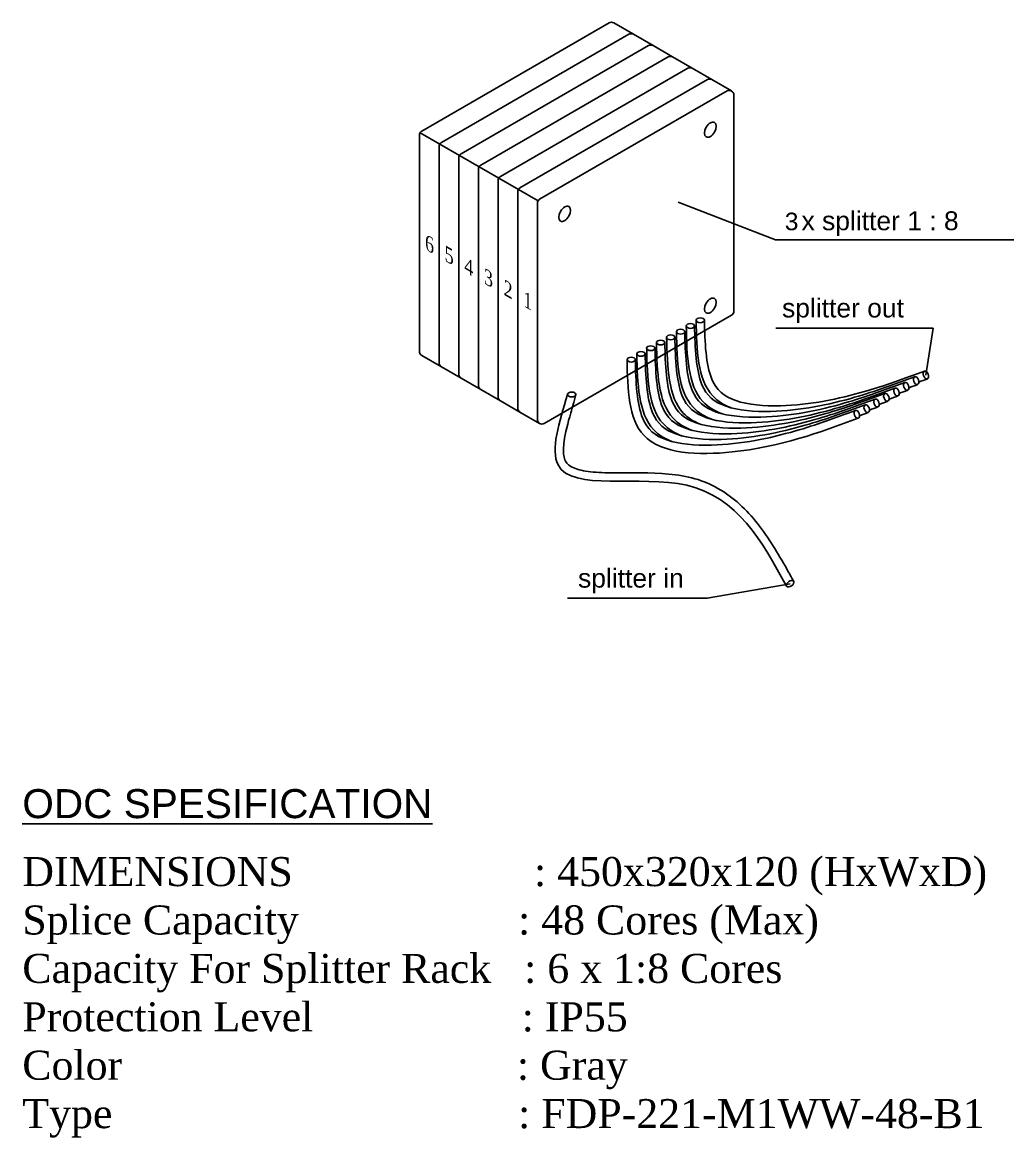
# Model space of a CAD drawing. Header units: inches. Extents: x 12170288 to 12174436, y -6358 to -3178.
# Drawn here: x 12172224 to 12172549.3, y -5989.6 to -5623.7 of the extents above; entities that cross this region are included whole.
import ezdxf
from ezdxf.enums import TextEntityAlignment as Align

# ---------------------------------------------------------------- set-up
doc = ezdxf.new("R2010")
doc.units = ezdxf.units.IN
doc.header["$MEASUREMENT"] = 0
doc.layers.add('FDT STRUCTURE', color=7, linetype='Continuous')
doc.styles.get("Standard").update_dxf_attribs({"font": 'arial.ttf'})
doc.styles.add('Times-Roman', font='times.ttf')
doc.dimstyles.get("Standard").update_dxf_attribs({"dimtxt": 0.18, "dimasz": 0.18, "dimexe": 0.18, "dimexo": 0.0625, "dimgap": 0.09, "dimtad": 0, "dimtih": 1, "dimtoh": 1, "dimdec": 4, "dimzin": 0, "dimdsep": 46, "dimtxsty": 'Standard', "dimcen": 0.09, "dimadec": 0, "dimazin": 0, "dimtfac": 1, "dimtdec": 4, "dimtofl": 0, "dimtmove": 0, "dimatfit": 3, "dimfxl": 1, "dimtolj": 1, "dimtzin": 0, "dimarcsym": 0})

msp = doc.modelspace()

# ---------------------------------------------------------------- linework, layer by layer
at = {"layer": 'FDT STRUCTURE'}
for p, q in [((12172354.33, -5731.67), (12172354.33, -5660.67)), ((12172360.78, -5735.4), (12172360.78, -5664.39)), ((12172367.23, -5739.12), (12172367.23, -5668.11)), ((12172373.68, -5742.84), (12172373.68, -5671.83)), ((12172380.12, -5746.56), (12172380.12, -5675.56)), ((12172386.57, -5750.29), (12172386.57, -5679.28))]:
    msp.add_line(p, q, dxfattribs=at)
for points in [[(12172355.08, -5659.38), (12172416.57, -5623.87, -0.267949), (12172418.06, -5623.87)], [(12172361.53, -5663.1), (12172423.02, -5627.6, -0.267949), (12172424.51, -5627.6)], [(12172367.97, -5666.82), (12172429.47, -5631.32, -0.267949), (12172430.96, -5631.32)], [(12172374.42, -5670.54), (12172435.91, -5635.04, -0.267949), (12172437.4, -5635.04)], [(12172380.87, -5674.27), (12172442.36, -5638.76, -0.267949), (12172443.85, -5638.76)], [(12172387.31, -5677.99), (12172448.81, -5642.48, -0.267949), (12172450.3, -5642.48)]]:
    msp.add_lwpolyline(points, format="xyb", dxfattribs=at)
for points in [[(12172418.06, -5623.87), (12172424.51, -5627.6)], [(12172424.51, -5627.6), (12172430.96, -5631.32)], [(12172430.96, -5631.32), (12172437.4, -5635.04)], [(12172437.4, -5635.04), (12172443.85, -5638.76)], [(12172443.85, -5638.76), (12172450.3, -5642.48)], [(12172450.3, -5642.48), (12172456.75, -5646.21)], [(12172354.53, -5659.92), (12172360.98, -5663.64)], [(12172360.98, -5663.64), (12172367.43, -5667.37)], [(12172367.43, -5667.37), (12172373.88, -5671.09)], [(12172373.88, -5671.09), (12172380.32, -5674.81)], [(12172380.32, -5674.81), (12172386.77, -5678.53)], [(12172386.77, -5678.53), (12172393.22, -5682.26)], [(12172355.08, -5732.96), (12172361.53, -5736.69)], [(12172361.53, -5736.69), (12172367.97, -5740.41)], [(12172367.97, -5740.41), (12172374.42, -5744.13)], [(12172374.42, -5744.13), (12172380.87, -5747.85)], [(12172380.87, -5747.85), (12172387.31, -5751.57)], [(12172387.31, -5751.57), (12172393.76, -5755.3)], [(12172475.94, -5807.87), (12172448.75, -5812.63), (12172402.85, -5812.63)]]:
    msp.add_lwpolyline(points, dxfattribs=at)
msp.add_lwpolyline([(12172393.02, -5754.01), (12172393.02, -5683, -0.267949), (12172393.76, -5681.71), (12172455.26, -5646.21, -0.57735), (12172457.49, -5647.5), (12172457.49, -5718.5, -0.267949), (12172456.75, -5719.79), (12172395.25, -5755.3, -0.57735)], format="xyb", close=True, dxfattribs=at)
for centre, start, end in [((12172449.55, -5643.77), 60, 120), ((12172355.82, -5660.67), 120, 180), ((12172362.27, -5664.39), 120, 180), ((12172368.72, -5668.11), 120, 180), ((12172375.16, -5671.83), 120, 180), ((12172381.61, -5675.56), 120, 180), ((12172388.06, -5679.28), 120, 180), ((12172355.82, -5731.67), 180, 240), ((12172362.27, -5735.4), 180, 240), ((12172368.72, -5739.12), 180, 240), ((12172375.16, -5742.84), 180, 240), ((12172381.61, -5746.56), 180, 240), ((12172388.06, -5750.29), 180, 240)]:
    msp.add_arc(centre, 1.49, start, end, dxfattribs=at)
for centre, major_axis, ratio in [((12172449.78, -5658.9), (-1.37, -2.37), 0.57735), ((12172401.97, -5686.5), (-1.37, -2.37), 0.57735), ((12172449.78, -5716.64), (-1.37, -2.37), 0.57735), ((12172443.22, -5723.29), (-1.37, 0), 0.57735), ((12172446.45, -5721.43), (-1.37, 0), 0.57735), ((12172436.77, -5727.02), (-1.37, 0), 0.57735), ((12172440, -5725.16), (-1.37, 0), 0.57735), ((12172430.23, -5730.61), (-1.37, 0), 0.57735), ((12172433.46, -5728.75), (-1.37, 0), 0.57735), ((12172423.79, -5734.34), (-1.37, 0), 0.57735), ((12172427.01, -5732.47), (-1.37, 0), 0.57735), ((12172517.27, -5741.25), (0.47, -1.28), 0.598168), ((12172520.5, -5739.39), (0.47, -1.28), 0.598168), ((12172404.3, -5745.77), (-1.37, 0), 0.57735), ((12172510.83, -5744.97), (0.47, -1.28), 0.598168), ((12172514.05, -5743.11), (0.47, -1.28), 0.598168), ((12172504.28, -5748.57), (0.47, -1.28), 0.598168), ((12172507.51, -5746.71), (0.47, -1.28), 0.598168), ((12172497.84, -5752.29), (0.47, -1.28), 0.598168), ((12172501.06, -5750.43), (0.47, -1.28), 0.598168), ((12172475.94, -5807.87), (-1.17, -0.79), 0.58247)]:
    msp.add_ellipse(centre, major_axis=major_axis, ratio=ratio, dxfattribs=at)
for points, knots in [([(12172444.58, -5723.23), (12172444.75, -5730.66), (12172445.03, -5737.85), (12172448.53, -5746.18), (12172450.94, -5748.28), (12172458.91, -5751.05), (12172464.17, -5751.5), (12172479.4, -5751.03), (12172488.66, -5749.14), (12172503.86, -5744.75), (12172510.3, -5742.37), (12172516.8, -5739.97)], [0, 0, 0, 0, 0.1638999, 0.1638999, 0.2888429, 0.2888429, 0.4137858, 0.4137858, 0.6423938, 0.6423938, 0.8263053, 0.8263053, 0.8263053, 0.8263053]), ([(12172445.08, -5721.43), (12172445.31, -5731.17), (12172445.61, -5744.11), (12172454.4, -5749.34), (12172456.93, -5750.26)], [0, 0, 0, 0, 0.2148662, 0.2858208, 0.2858208, 0.2858208, 0.2858208]), ([(12172447.8, -5721.37), (12172447.97, -5728.79), (12172448.26, -5735.99), (12172451.75, -5744.32), (12172454.17, -5746.41), (12172462.14, -5749.19), (12172467.39, -5749.64), (12172482.63, -5749.17), (12172491.89, -5747.27), (12172507.08, -5742.88), (12172513.52, -5740.51), (12172520.03, -5738.11)], [0, 0, 0, 0, 0.1638999, 0.1638999, 0.2888429, 0.2888429, 0.4137858, 0.4137858, 0.6423938, 0.6423938, 0.8263053, 0.8263053, 0.8263053, 0.8263053]), ([(12172438.63, -5725.16), (12172438.86, -5734.89), (12172439.16, -5747.84), (12172447.96, -5753.06), (12172450.48, -5753.98)], [0, 0, 0, 0, 0.2148662, 0.2858208, 0.2858208, 0.2858208, 0.2858208]), ([(12172441.35, -5725.09), (12172441.53, -5732.52), (12172441.81, -5739.71), (12172445.31, -5748.04), (12172447.72, -5750.14), (12172455.69, -5752.92), (12172460.95, -5753.36), (12172476.18, -5752.89), (12172485.44, -5751), (12172500.64, -5746.61), (12172507.07, -5744.23), (12172513.58, -5741.83)], [0, 0, 0, 0, 0.1638999, 0.1638999, 0.2888429, 0.2888429, 0.4137858, 0.4137858, 0.6423938, 0.6423938, 0.8263053, 0.8263053, 0.8263053, 0.8263053]), ([(12172441.85, -5723.29), (12172442.08, -5733.03), (12172442.38, -5745.97), (12172451.18, -5751.2), (12172453.71, -5752.12)], [0, 0, 0, 0, 0.2148662, 0.2858208, 0.2858208, 0.2858208, 0.2858208]), ([(12172431.59, -5730.55), (12172431.76, -5737.97), (12172432.04, -5745.17), (12172435.54, -5753.5), (12172437.95, -5755.59), (12172445.92, -5758.37), (12172451.18, -5758.82), (12172466.41, -5758.35), (12172475.67, -5756.45), (12172490.87, -5752.06), (12172497.31, -5749.69), (12172503.81, -5747.29)], [0, 0, 0, 0, 0.1638999, 0.1638999, 0.2888429, 0.2888429, 0.4137858, 0.4137858, 0.6423938, 0.6423938, 0.8263053, 0.8263053, 0.8263053, 0.8263053]), ([(12172432.09, -5728.75), (12172432.32, -5738.48), (12172432.62, -5751.43), (12172441.41, -5756.66), (12172443.94, -5757.58)], [0, 0, 0, 0, 0.2148662, 0.2858208, 0.2858208, 0.2858208, 0.2858208]), ([(12172434.81, -5728.69), (12172434.99, -5736.11), (12172435.27, -5743.31), (12172438.76, -5751.63), (12172441.18, -5753.73), (12172449.15, -5756.51), (12172454.4, -5756.96), (12172469.64, -5756.49), (12172478.9, -5754.59), (12172494.09, -5750.2), (12172500.53, -5747.83), (12172507.04, -5745.43)], [0, 0, 0, 0, 0.1638999, 0.1638999, 0.2888429, 0.2888429, 0.4137858, 0.4137858, 0.6423938, 0.6423938, 0.8263053, 0.8263053, 0.8263053, 0.8263053]), ([(12172435.41, -5727.02), (12172435.63, -5736.75), (12172435.93, -5749.34), (12172444.25, -5754.63), (12172446.43, -5755.52)], [0, 0, 0, 0, 0.2148662, 0.2778992, 0.2778992, 0.2778992, 0.2778992]), ([(12172438.13, -5726.95), (12172438.3, -5734.38), (12172438.59, -5741.57), (12172442.08, -5749.9), (12172444.5, -5752), (12172452.46, -5754.78), (12172457.72, -5755.22), (12172472.95, -5754.75), (12172482.22, -5752.86), (12172497.41, -5748.47), (12172503.85, -5746.09), (12172510.36, -5743.7)], [0, 0, 0, 0, 0.1638999, 0.1638999, 0.2888429, 0.2888429, 0.4137858, 0.4137858, 0.6423938, 0.6423938, 0.8263053, 0.8263053, 0.8263053, 0.8263053]), ([(12172425.64, -5732.47), (12172425.87, -5742.21), (12172426.17, -5755.15), (12172434.97, -5760.38), (12172437.49, -5761.3)], [0, 0, 0, 0, 0.2148662, 0.2858208, 0.2858208, 0.2858208, 0.2858208]), ([(12172428.36, -5732.41), (12172428.54, -5739.83), (12172428.82, -5747.03), (12172432.32, -5755.36), (12172434.73, -5757.46), (12172442.7, -5760.23), (12172447.96, -5760.68), (12172463.19, -5760.21), (12172472.45, -5758.31), (12172487.65, -5753.92), (12172494.09, -5751.55), (12172500.59, -5749.15)], [0, 0, 0, 0, 0.1638999, 0.1638999, 0.2888429, 0.2888429, 0.4137858, 0.4137858, 0.6423938, 0.6423938, 0.8263053, 0.8263053, 0.8263053, 0.8263053]), ([(12172428.87, -5730.61), (12172429.09, -5740.35), (12172429.4, -5753.29), (12172438.19, -5758.52), (12172440.72, -5759.44)], [0, 0, 0, 0, 0.2148662, 0.2858208, 0.2858208, 0.2858208, 0.2858208]), ([(12172425.14, -5734.27), (12172425.31, -5741.7), (12172425.6, -5748.89), (12172429.09, -5757.22), (12172431.51, -5759.32), (12172439.48, -5762.1), (12172444.73, -5762.54), (12172459.97, -5762.07), (12172469.23, -5760.18), (12172484.42, -5755.79), (12172490.86, -5753.41), (12172497.37, -5751.01)], [0, 0, 0, 0, 0.1638999, 0.1638999, 0.2888429, 0.2888429, 0.4137858, 0.4137858, 0.6423938, 0.6423938, 0.8263053, 0.8263053, 0.8263053, 0.8263053]), ([(12172405.67, -5745.77), (12172405.02, -5748.34), (12172404.48, -5750.09), (12172402.99, -5755.19), (12172402.17, -5758.42), (12172401.55, -5762.98), (12172401.51, -5764.58), (12172401.8, -5766.56), (12172401.99, -5767.17), (12172402.47, -5768.09), (12172402.78, -5768.47), (12172403.65, -5769.21), (12172404.22, -5769.55), (12172406.3, -5770.45), (12172408.22, -5770.88), (12172412.75, -5771.38), (12172415.36, -5771.47), (12172423.75, -5771.53), (12172430.06, -5771.32), (12172439.05, -5772.14), (12172441.99, -5772.62), (12172447.43, -5774.2), (12172449.94, -5775.28), (12172457.44, -5779.51), (12172461.64, -5783.57), (12172468.87, -5792.73), (12172471.92, -5797.84), (12172475.6, -5804.36), (12172476.36, -5805.72), (12172477.12, -5807.08)], [0, 0, 0, 0, 0.603023, 0.603023, 1.809068, 1.809068, 2.622915, 2.622915, 3.138213, 3.138213, 3.653512, 3.653512, 4.16881, 4.16881, 5.159502, 5.159502, 6.150193, 6.150193, 8.137193, 8.137193, 9.123662, 9.123662, 10.110131, 10.110131, 12.315924, 12.315924, 14.521717, 14.521717, 15.104007, 15.104007, 15.104007, 15.104007])]:
    msp.add_open_spline(points, degree=3, knots=knots, dxfattribs=at)
for points in [[(12172422.42, -5734.34), (12172427.9, -5759.17), (12172456.87, -5764.64), (12172498.31, -5753.57)], [(12172402.93, -5745.77), (12172399.78, -5768.88), (12172442.01, -5775.56), (12172474.77, -5808.66)]]:
    msp.add_spline(points, degree=3, dxfattribs=at)
for points in [[(12172518.17, -5741.7), (12172519.1, -5741.36), (12172520.04, -5741.01), (12172520.97, -5740.67)], [(12172511.72, -5745.42), (12172512.66, -5745.08), (12172513.59, -5744.73), (12172514.52, -5744.39)], [(12172514.95, -5743.56), (12172515.88, -5743.22), (12172516.81, -5742.87), (12172517.75, -5742.53)], [(12172505.18, -5749.02), (12172506.12, -5748.67), (12172507.05, -5748.33), (12172507.98, -5747.99)], [(12172508.4, -5747.32), (12172509.36, -5746.96), (12172510.33, -5746.61), (12172511.3, -5746.25)], [(12172498.74, -5752.74), (12172499.67, -5752.4), (12172500.6, -5752.05), (12172501.53, -5751.71)], [(12172501.96, -5750.88), (12172502.89, -5750.54), (12172503.82, -5750.19), (12172504.76, -5749.85)]]:
    msp.add_open_spline(points, degree=3, dxfattribs=at)

# ---------------------------------------------------------------- texts
at = {"color": 7, "insert": (12172224.02, -5875.25), "char_height": 9.5266, "attachment_point": 1}
msp.add_mtext('{\\fArial|b0|i0|c0|p34;\\LODC SPESIFICATION}', dxfattribs=at)
at = {"color": 7, "insert": (12172224.02, -5897.54), "char_height": 9.5266, "width": 398.8136, "attachment_point": 1, "style": 'Times-Roman'}
msp.add_mtext('DIMENSIONS                      : 450x320x120 (HxWxD)\\PSplice Capacity                    : 48 Cores (Max)\\PCapacity For Splitter Rack   : 6 x 1:8 Cores\\PProtection Level                   : IP55\\PColor                                    : Gray\\PType                                     : FDP-221-M1WW-48-B1', dxfattribs=at)
at = {"layer": 'FDT STRUCTURE'}
for s, height, p in [('3', 5.77, (12172474.19, -5691.89)), ('x splitter 1 : 8', 6.2065, (12172479.68, -5691.89)), ('splitter out', 6.2065, (12172473.29, -5720.5)), ('splitter in', 6.2065, (12172406.36, -5809.14))]:
    msp.add_text(s, height=height, dxfattribs=at).set_placement(p)
at = {"layer": 'FDT STRUCTURE', "style": 'Times-Roman', "oblique": 330}
for s, p in [('6', (12172358.75, -5697.05)), ('5', (12172365.19, -5700.77)), ('4', (12172371.64, -5704.49)), ('3', (12172378.09, -5708.21)), ('2', (12172384.53, -5711.94)), ('1', (12172390.98, -5715.66))]:
    msp.add_text(s, height=4.47, rotation=330, dxfattribs=at).set_placement(p, align=Align.MIDDLE_CENTER)

# ---------------------------------------------------------------- leaders
at = {"layer": 'FDT STRUCTURE'}
for points in [[(12172439.25, -5682.69), (12172471.17, -5695.04), (12172549.29, -5695.04)], [(12172520.5, -5739.39), (12172522.92, -5724.02), (12172471.26, -5724.02)]]:
    msp.add_leader(points, dimstyle='Standard', override={"dimgap": 0.09, "dimtad": 0}, dxfattribs=at)

doc.saveas('drawing.dxf')
